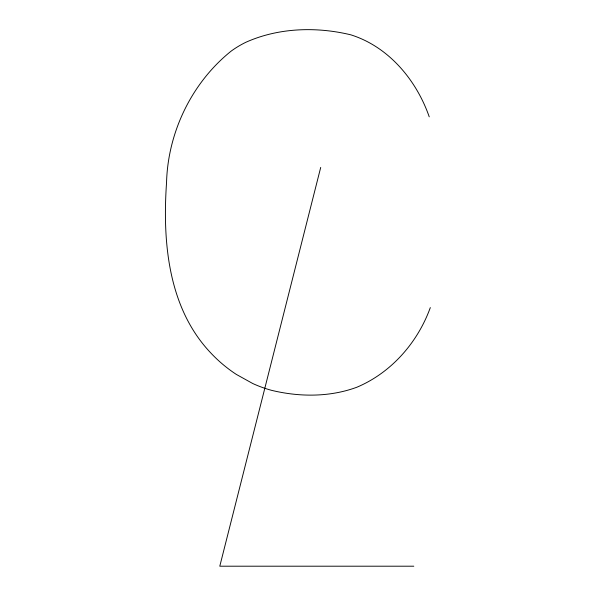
<?xml version="1.0" encoding="UTF-8"?>
<svg xmlns="http://www.w3.org/2000/svg" width="596" height="596" viewBox="0 0 596 596"><rect width="100%" height="100%" fill="white"/><g stroke="black" fill="none" stroke-linecap="round" stroke-linejoin="round"><path stroke-width="0.89" d="M320.708 167.424L219.79 566.2L413.803 566.2M430.319 307.596C417.684 342.506 391.334 372.701 356.892 387.221C329.804 397.256 299.535 397.085 271.687 390.365A119.915 119.915 0 0 1 252.667 383.481L236.299 374.392A140.455 140.455 0 0 1 210.448 352.594C167.945 307.521 162.455 241.455 166.545 182.585C167.856 132.23 191.845 82.583 231.203 51.077A97.439 97.439 0 0 1 245.731 42.338C278.325 27.677 316.357 26.5 350.783 34.821C388.711 46.719 416.448 80.117 429.239 116.838"/></g></svg>
